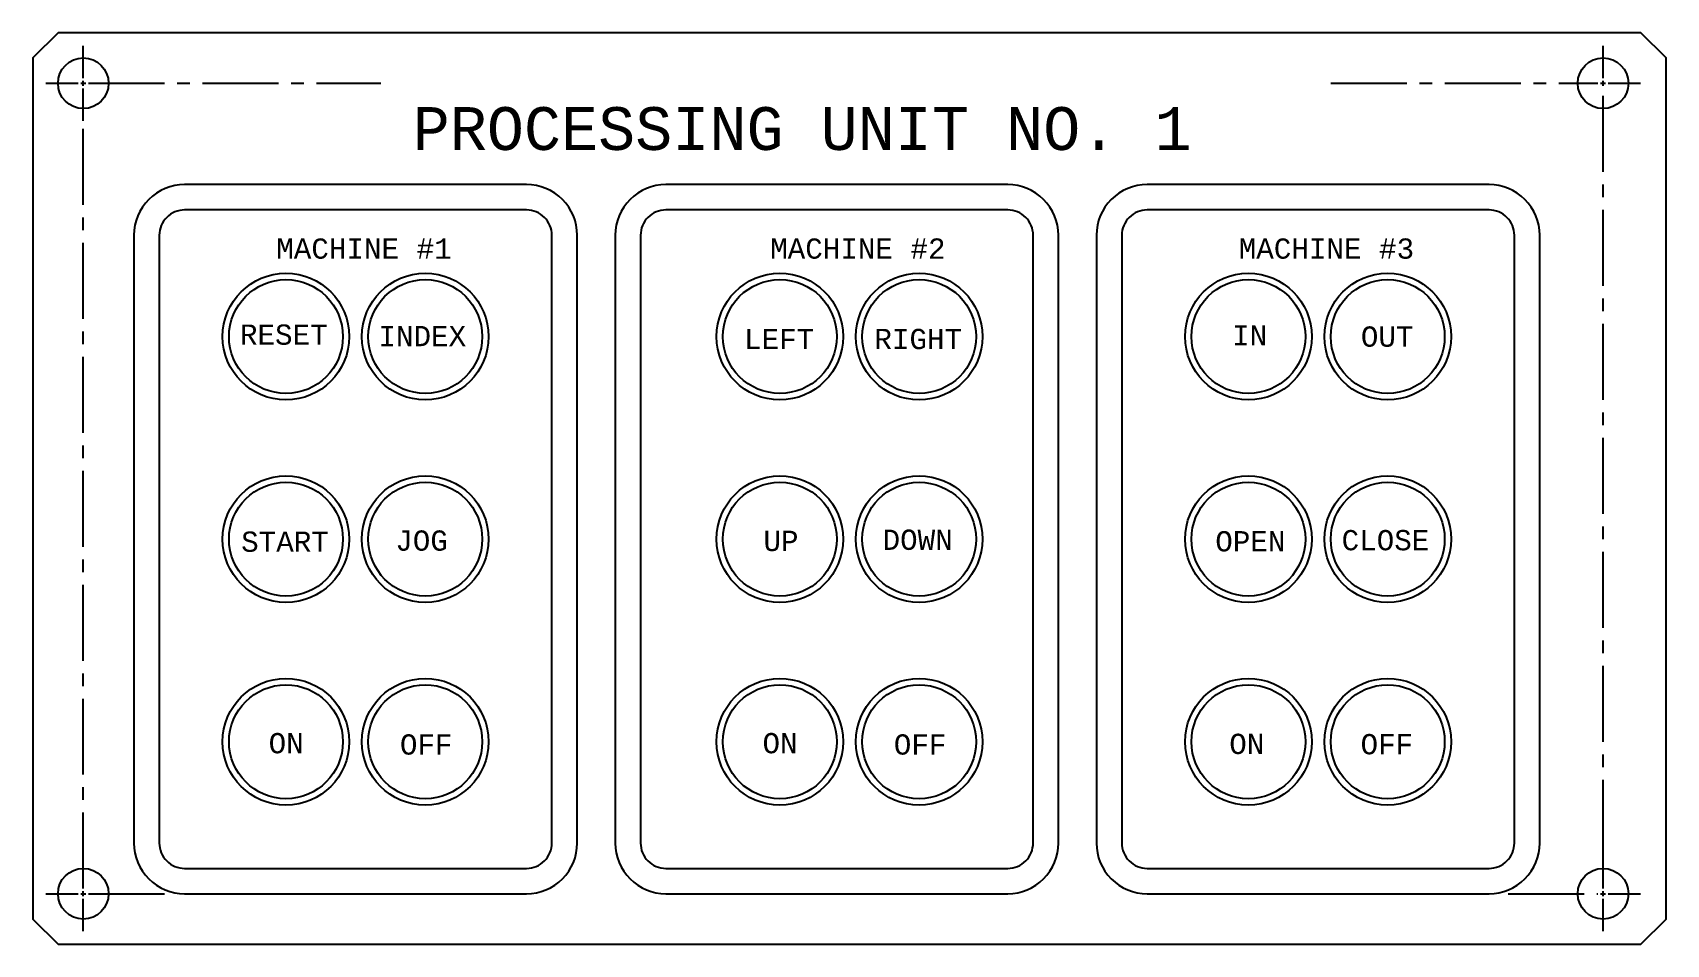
# Model space of a CAD drawing. Header units: inches. Extents: x 0 to 16.1, y 0 to 9.
import ezdxf

# ---------------------------------------------------------------- set-up
doc = ezdxf.new("R2010")
doc.units = ezdxf.units.IN
doc.header["$MEASUREMENT"] = 0
doc.linetypes.add('CENTER', pattern=[2, 1.25, -0.25, 0.25, -0.25])
doc.linetypes.add('CENTER2', pattern=[1.125, 0.75, -0.125, 0.125, -0.125])
doc.layers.add('center', color=4, linetype='CENTER')
doc.layers.add('title', color=7, linetype='Continuous')
doc.styles.add('ROMAN C', font='monotxt.shx', dxfattribs={"height": 0.2})

# ---------------------------------------------------------------- blocks, each defined once
blk = doc.blocks.new('*U1')
for radius in [0.625, 0.562]:
    blk.add_circle((0, 0), radius)
blk = doc.blocks.new('*U2')
at = {"color": 0, "linetype": 'ByBlock', "lineweight": -2, "transparency": 16777216}
for p in [(0, 4), (1.375, 4), (0, 2), (1.375, 2), (0, 0), (1.375, 0)]:
    blk.add_blockref('*U1', p, dxfattribs=at)
blk = doc.blocks.new('*U3')
for radius in [0.625, 0.562]:
    blk.add_circle((0, 0), radius)
blk = doc.blocks.new('*U4')
at = {"color": 0, "linetype": 'ByBlock', "lineweight": -2, "transparency": 16777216}
for p in [(0, 4), (1.375, 4), (0, 2), (1.375, 2), (0, 0), (1.375, 0)]:
    blk.add_blockref('*U3', p, dxfattribs=at)
blk = doc.blocks.new('*U5')
for radius in [0.625, 0.562]:
    blk.add_circle((0, 0), radius)
blk = doc.blocks.new('*U6')
at = {"color": 0, "linetype": 'ByBlock', "lineweight": -2, "transparency": 16777216}
for p in [(0, 4), (1.375, 4), (0, 2), (1.375, 2), (0, 0), (1.375, 0)]:
    blk.add_blockref('*U5', p, dxfattribs=at)
blk = doc.blocks.new('*U7')
at = {"layer": 'center', "color": 0, "linetype": 'CENTER2', "transparency": 16777216}
for p, q in [((0, 0.05), (0, 7.6875)), ((-0.37, 0), (-0.05, 0)), ((0.05, 0), (0.8125, 0)), ((0, -0.37), (0, -0.05))]:
    blk.add_line(p, q, dxfattribs=at)
at = {"layer": 'center', "color": 0, "linetype": 'Continuous', "transparency": 16777216}
for p, q in [((-0.025, 0), (0.025, 0)), ((0, -0.025), (0, 0.025))]:
    blk.add_line(p, q, dxfattribs=at)
blk = doc.blocks.new('*U8')
at = {"layer": 'center', "color": 0, "linetype": 'CENTER2', "transparency": 16777216}
for p, q in [((0, 0.05), (0, 0.37)), ((-0.37, 0), (-0.05, 0)), ((0.05, 0), (2.9375, 0)), ((0, -0.37), (0, -0.05))]:
    blk.add_line(p, q, dxfattribs=at)
at = {"layer": 'center', "color": 0, "linetype": 'Continuous', "transparency": 16777216}
for p, q in [((-0.025, 0), (0.025, 0)), ((0, -0.025), (0, 0.025))]:
    blk.add_line(p, q, dxfattribs=at)
blk = doc.blocks.new('*U9')
at = {"layer": 'center', "color": 0, "linetype": 'CENTER2', "transparency": 16777216}
for p, q in [((0, 0.05), (0, 0.37)), ((-2.6875, 0), (-0.05, 0)), ((0.05, 0), (0.37, 0)), ((0, -7.625), (0, -0.05))]:
    blk.add_line(p, q, dxfattribs=at)
at = {"layer": 'center', "color": 0, "linetype": 'Continuous', "transparency": 16777216}
for p, q in [((-0.025, 0), (0.025, 0)), ((0, -0.025), (0, 0.025))]:
    blk.add_line(p, q, dxfattribs=at)
blk = doc.blocks.new('*U10')
at = {"layer": 'center', "color": 0, "linetype": 'CENTER2', "transparency": 16777216}
for p, q in [((0, 0.05), (0, 0.37)), ((-0.9375, 0), (-0.05, 0)), ((0.05, 0), (0.37, 0)), ((0, -0.37), (0, -0.05))]:
    blk.add_line(p, q, dxfattribs=at)
at = {"layer": 'center', "color": 0, "linetype": 'Continuous', "transparency": 16777216}
for p, q in [((-0.025, 0), (0.025, 0)), ((0, -0.025), (0, 0.025))]:
    blk.add_line(p, q, dxfattribs=at)

msp = doc.modelspace()

# ---------------------------------------------------------------- linework, layer by layer
for points in [[(1.5, 0.5), (4.875, 0.5, 0.414214), (5.375, 1), (5.375, 7, 0.414214), (4.875, 7.5), (1.5, 7.5, 0.414214), (1, 7), (1, 1, 0.414214)], [(6.25, 0.5), (9.625, 0.5, 0.414214), (10.125, 1), (10.125, 7, 0.414214), (9.625, 7.5), (6.25, 7.5, 0.414214), (5.75, 7), (5.75, 1, 0.414214)], [(11, 0.5), (14.375, 0.5, 0.414214), (14.875, 1), (14.875, 7, 0.414214), (14.375, 7.5), (11, 7.5, 0.414214), (10.5, 7), (10.5, 1, 0.414214)], [(1.5, 0.75), (4.875, 0.75, 0.414214), (5.125, 1), (5.125, 7, 0.414214), (4.875, 7.25), (1.5, 7.25, 0.414214), (1.25, 7), (1.25, 1, 0.414214)], [(6.25, 0.75), (9.625, 0.75, 0.414214), (9.875, 1), (9.875, 7, 0.414214), (9.625, 7.25), (6.25, 7.25, 0.414214), (6, 7), (6, 1, 0.414214)], [(11, 0.75), (14.375, 0.75, 0.414214), (14.625, 1), (14.625, 7, 0.414214), (14.375, 7.25), (11, 7.25, 0.414214), (10.75, 7), (10.75, 1, 0.414214)]]:
    msp.add_lwpolyline(points, format="xyb", close=True)
for centre in [(0.5, 8.5), (15.5, 8.5), (0.5, 0.5), (15.5, 0.5)]:
    msp.add_circle(centre, 0.25)
at = {"layer": 'title'}
msp.add_lwpolyline([(0.25, 0), (15.875, 0), (16.125, 0.25), (16.125, 8.75), (15.875, 9), (0.25, 9), (0, 8.75), (0, 0.25)], close=True, dxfattribs=at)

# ---------------------------------------------------------------- block references
for name, p in [('*U2', (2.5, 2)), ('*U4', (7.375, 2)), ('*U6', (12, 2))]:
    msp.add_blockref(name, p)
at = {"layer": 'center', "linetype": 'CENTER2'}
for name, p in [('*U8', (0.5, 8.5)), ('*U9', (15.5, 8.5)), ('*U7', (0.5, 0.5)), ('*U10', (15.5, 0.5))]:
    msp.add_blockref(name, p, dxfattribs=at)

# ---------------------------------------------------------------- texts
at = {"style": 'ROMAN C'}
for s, insert, char_height, width, attachment_point in [('PROCESSING UNIT NO. 1', (3.751, 8.265), 0.42298, 9.82106, 1), ('MACHINE #1', (3.27, 6.867), 0.2, 2.04003, 5), ('MACHINE #2', (8.145, 6.867), 0.2, 2.04003, 5), ('MACHINE #3', (12.77, 6.867), 0.2, 2.04003, 5), ('RESET', (2.046, 6.119), 0.2, 0.5625, 1), ('INDEX', (3.413, 6.105), 0.2, 1.125, 1), ('LEFT', (7.368, 5.976), 0.2, 0.625, 5), ('RIGHT', (8.308, 6.076), 0.2, 0.75, 1), ('IN', (11.84, 6.112), 0.2, 0.6875, 1), ('OUT', (13.11, 6.1), 0.2, 0.5625, 1), ('START', (2.058, 4.075), 0.2, 0.6875, 1), ('JOG', (3.579, 4.086), 0.2, 0.75, 1), ('UP', (7.213, 4.083), 0.2, 0.6875, 1), ('DOWN', (8.389, 4.094), 0.2, 0.75, 1), ('OPEN', (11.673, 4.079), 0.2, 0.625, 1), ('CLOSE', (12.92, 4.09), 0.2, 0.75, 1), ('ON', (2.329, 2.086), 0.2, 0.75, 1), ('OFF', (3.625, 2.073), 0.2, 0.8125, 1), ('ON', (7.204, 2.086), 0.2, 0.75, 1), ('OFF', (8.5, 2.073), 0.2, 0.8125, 1), ('ON', (11.811, 2.079), 0.2, 0.75, 1), ('OFF', (13.107, 2.076), 0.2, 0.8125, 1)]:
    msp.add_mtext(s, dxfattribs=dict(at, insert=insert, char_height=char_height, width=width, attachment_point=attachment_point))

doc.saveas('drawing.dxf')
